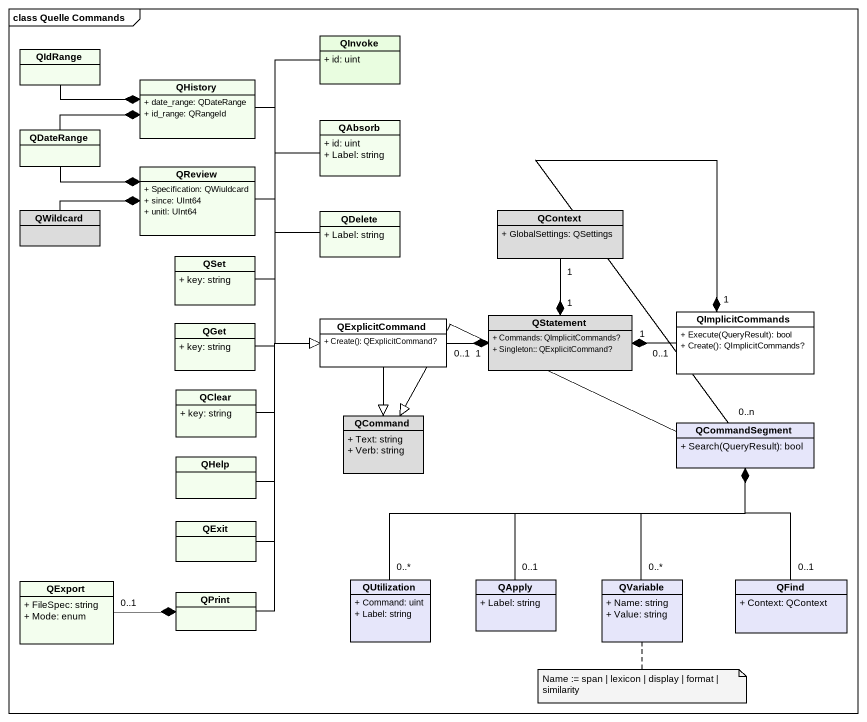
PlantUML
@startuml
mainframe class Quelle Commands
hide circle
hide empty members
skinparam classAttributeIconSize 0
class QIdRange #F3FEEE
class QInvoke #E9FDE0 {
  + id: uint
}
class QHistory #F3FEEE {
  + date_range: QDateRange
  + id_range: QRangeId
}
class QDateRange #F3FEEE
class QAbsorb #F3FEEE {
  + id: uint
  + Label: string
}
class QReview #F3FEEE {
  + Specification: QWiuldcard
  + since: UInt64
  + unitl: UInt64
}
class QWildcard #DCDCDC
class QDelete #F3FEEE {
  + Label: string
}
class QContext #DCDCDC {
  + GlobalSettings: QSettings
}
class QSet #F3FEEE {
  + key: string
}
class QGet #F3FEEE {
  + key: string
}
class QExplicitCommand #FFFFFF {
  + Create(): QExplicitCommand?
}
class QStatement #DCDCDC {
  + Commands: QImplicitCommands?
  + Singleton:: QExplicitCommand?
}
class QImplicitCommands #FFFFFF {
  + Execute(QueryResult): bool
  + Create(): QImplicitCommands?
}
class QClear #F3FEEE {
  + key: string
}
class QCommand #DCDCDC {
  + Text: string
  + Verb: string
}
class QHelp #F3FEEE
class QCommandSegment #E6E6FA {
  + Search(QueryResult): bool
}
class QExit #F3FEEE
class QUtilization #E6E6FA {
  + Command: uint
  + Label: string
}
class QApply #E6E6FA {
  + Label: string
}
class QVariable #E6E6FA {
  + Name: string
  + Value: string
}
class QFind #E6E6FA {
  + Context: QContext
}
class QExport #F3FEEE {
  + FileSpec: string
  + Mode: enum
}
class QPrint #F3FEEE
QIdRange -right-* QHistory
QInvoke --|> QExplicitCommand
QHistory --|> QExplicitCommand
QDateRange -right-* QHistory
QDateRange -right-* QReview
QAbsorb --|> QExplicitCommand
QReview --|> QExplicitCommand
QWildcard -right-* QReview
QDelete --|> QExplicitCommand
QContext "1" --* "1" QStatement
QSet -right-|> QExplicitCommand
QGet -right-|> QExplicitCommand
QExplicitCommand "0..1" -right-* "1" QStatement
QExplicitCommand --|> QCommand
QImplicitCommands "0..1" -left-* "1" QStatement
QClear -right-|> QExplicitCommand
QHelp -up-|> QExplicitCommand
QCommandSegment "0..n" -up-* "1" QImplicitCommands
QCommandSegment -left-|> QCommand
QExit -up-|> QExplicitCommand
QUtilization "0..*" -right-* QCommandSegment
QApply "0..1" -up-* QCommandSegment
QVariable "0..*" -up-* QCommandSegment
QFind "0..1" -up-* QCommandSegment
QExport "0..1" -right-* QPrint
QPrint -up-|> QExplicitCommand
note bottom of QVariable : Name := span | lexicon | display | format | similarity
@enduml
